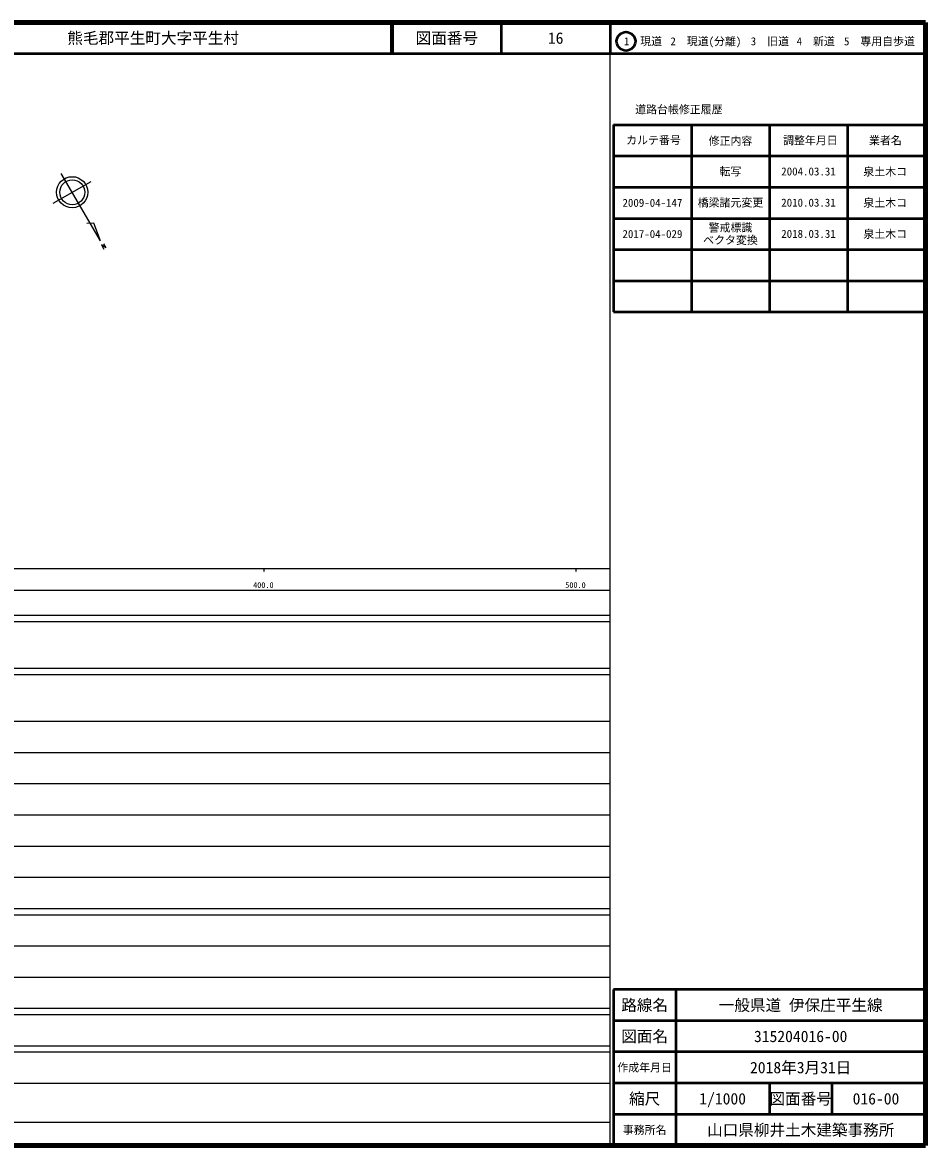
# Model space of a CAD drawing. Units: millimetres, scale not verified. Extents: x 40000 to 680000, y 20000 to 380000.
# Drawn here: x 390658 to 680000, y 20000 to 380000 of the extents above; entities that cross this region are included whole.
import ezdxf
from ezdxf.enums import TextEntityAlignment as Align

# ---------------------------------------------------------------- set-up
doc = ezdxf.new("R2010")
doc.units = ezdxf.units.MM
doc.header["$LTSCALE"] = 1000
for name, color, linetype, lineweight in [('M-BMK-SRVR', 3, 'Continuous', 25), ('M-TTL', 2, 'Continuous', 140), ('M-TTL-BAND', 7, 'Continuous', 25), ('M-TTL-FRAM', 2, 'Continuous', 50), ('M-TTL-LINE', 7, 'Continuous', 50)]:
    doc.layers.add(name, color=color, linetype=linetype, lineweight=lineweight)
doc.layers.add('M-TTL-TXT', color=7, linetype='Continuous')
doc.styles.add('ＭＳ ゴシック', font='')
doc.styles.get('ＭＳ ゴシック').set_extended_font_data('MS Gothic')

msp = doc.modelspace()

# ---------------------------------------------------------------- linework, layer by layer
at = {"layer": 'M-BMK-SRVR'}
for p, q in [((415608, 309979), (403108, 331630)), ((400546, 322067), (412671, 329067)), ((413474, 315675), (411242, 315541)), ((415608, 309979), (413474, 315675)), ((417409, 307734), (415941, 308674)), ((415941, 308674), (416723, 307336)), ((416637, 309070), (417409, 307734))]:
    msp.add_line(p, q, dxfattribs=at)
for radius in [5000, 4000]:
    msp.add_circle((406608, 325567), radius, dxfattribs=at)
at = {"layer": 'M-TTL'}
for p, q in [((680000, 380000), (40000, 380000)), ((680000, 20000), (680000, 380000)), ((40000, 20000), (680000, 20000))]:
    msp.add_line(p, q, dxfattribs=at)
at = {"layer": 'M-TTL-BAND'}
for p, q in [((579000, 20000), (579000, 370000)), ((40000, 205000), (579000, 205000)), ((468000, 205000), (468000, 204000)), ((568000, 205000), (568000, 204000)), ((68000, 198000), (579000, 198000)), ((40000, 190000), (579000, 190000)), ((40000, 188000), (579000, 188000)), ((40000, 173000), (579000, 173000)), ((40000, 171000), (579000, 171000)), ((40000, 156000), (579000, 156000)), ((46000, 146000), (579000, 146000)), ((52000, 136000), (579000, 136000)), ((46000, 126000), (579000, 126000)), ((52000, 116000), (579000, 116000)), ((46000, 106000), (579000, 106000)), ((40000, 96000), (579000, 96000)), ((40000, 94000), (579000, 94000)), ((49000, 84000), (579000, 84000)), ((40000, 74000), (579000, 74000)), ((40000, 64000), (579000, 64000)), ((40000, 62000), (579000, 62000)), ((40000, 52000), (579000, 52000)), ((40000, 50000), (579000, 50000)), ((40000, 40000), (579000, 40000)), ((68000, 27500), (579000, 27500))]:
    msp.add_line(p, q, dxfattribs=at)
at = {"layer": 'M-TTL-FRAM'}
for p, q in [((580000, 347197), (580000, 287197)), ((580000, 347197), (680000, 347197)), ((580000, 287197), (680000, 287197)), ((680000, 70000), (580000, 70000)), ((580000, 70000), (580000, 20000))]:
    msp.add_line(p, q, dxfattribs=at)
at = {"layer": 'M-TTL-LINE'}
for p, q in [((508747, 380000), (508747, 370000)), ((509247, 380000), (509247, 370000)), ((543997, 380000), (543997, 370000)), ((579000, 380000), (579000, 370000)), ((40000, 370000), (680000, 370000)), ((605000, 347197), (605000, 287197)), ((630000, 347197), (630000, 287197)), ((655000, 347197), (655000, 287197)), ((580000, 337197), (680000, 337197)), ((580000, 327197), (680000, 327197)), ((580000, 317197), (680000, 317197)), ((580000, 307197), (680000, 307197)), ((580000, 297197), (680000, 297197)), ((600000, 70000), (600000, 20000)), ((680000, 60000), (580000, 60000)), ((680000, 50000), (580000, 50000)), ((680000, 40000), (580000, 40000)), ((630000, 40000), (630000, 30000)), ((650000, 40000), (650000, 30000)), ((680000, 30000), (580000, 30000))]:
    msp.add_line(p, q, dxfattribs=at)
msp.add_circle((584031, 373958), 3000, dxfattribs=at)

# ---------------------------------------------------------------- texts
at = {"layer": 'M-TTL-BAND', "style": 'ＭＳ ゴシック'}
for s, p in [('400.0', (467844, 198195)), ('500.0', (567844, 198195))]:
    msp.add_text(s, height=1833, dxfattribs=at).set_placement(p, align=Align.BOTTOM_CENTER)
at = {"layer": 'M-TTL-TXT', "style": 'ＭＳ ゴシック'}
msp.add_text('熊毛郡平生町大字平生村', height=3666, dxfattribs=at).set_placement((405024, 375000), align=Align.MIDDLE_LEFT)
for s, height, p in [('図面番号', 3666, (526622, 375000)), ('16', 3666, (561497, 375000)), ('1\u3000現道', 2566, (589448, 373958)), ('2\u3000現道(分離)', 2566, (609619, 373958)), ('3\u3000旧道', 2566, (630121, 373958)), ('4\u3000新道', 2566, (644824, 373958)), ('5\u3000専用自歩道', 2566, (665228, 373958)), ('道路台帳修正履歴', 2566, (600968, 352113)), ('カルテ番号', 2566, (592839, 342277)), ('修正内容', 2566, (617509, 342023)), ('調整年月日', 2566, (643089, 342197)), ('業者名', 2566, (667134, 342197)), ('転写', 2566, (617500, 332245)), ('2004.03.31', 2566, (642500, 332245)), ('泉土木コ', 2566, (667077, 332189)), ('2009-04-147', 2566, (592500, 322189)), ('橋梁諸元変更', 2566, (617500, 322245)), ('2010.03.31', 2566, (642500, 322245)), ('泉土木コ', 2566, (667077, 322189)), ('2017-04-029', 2566, (592500, 312189)), ('警戒標識', 2566, (617500, 314245)), ('2018.03.31', 2566, (642500, 312245)), ('泉土木コ', 2566, (667077, 312189)), ('ベクタ変換', 2566, (617500, 310245)), ('路線名', 3666, (590000, 65000)), ('路線名', 3666, (590000, 65000)), ('一般県道 伊保庄平生線', 3666, (640000, 65000)), ('図面名', 3666, (590000, 55000)), ('図面名', 3666, (590000, 55000)), ('315204016-00', 3666, (640000, 55000)), ('2018年3月31日', 3666, (640000, 45000)), ('作成年月日', 2566, (590000, 45000)), ('作成年月日', 2566, (590000, 45000)), ('縮尺', 3666, (590000, 35000)), ('縮尺', 3666, (590000, 35000)), ('1/1000', 3666, (615000, 35000)), ('図面番号', 3666, (640000, 35000)), ('図面番号', 3666, (640000, 35000)), ('016-00', 3666, (664125, 35000)), ('事務所名', 2566, (590000, 25000)), ('事務所名', 2566, (590000, 25000)), ('山口県柳井土木建築事務所', 3666, (640000, 25000))]:
    msp.add_text(s, height=height, dxfattribs=at).set_placement(p, align=Align.MIDDLE_CENTER)

doc.saveas('drawing.dxf')
